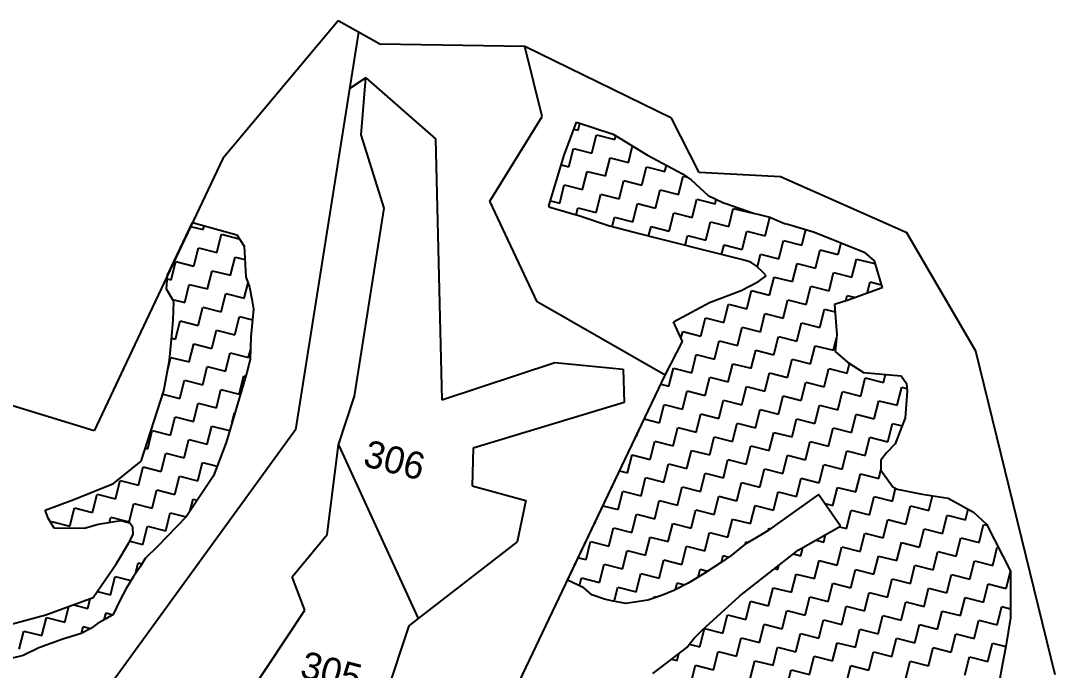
# Model space of a CAD drawing. Header units: metres. Extents: x 281097 to 285452, y 2029380 to 2031700.
# Drawn here: x 282269 to 282947, y 2031274 to 2031700 of the extents above; entities that cross this region are included whole.
import ezdxf
from ezdxf.enums import TextEntityAlignment as Align

# ---------------------------------------------------------------- set-up
doc = ezdxf.new("R2010")
doc.units = ezdxf.units.M
doc.header["$MEASUREMENT"] = 0
for name, color, linetype in [('POLY_HATCH', 12, 'Continuous'), ('POLY_PARCEL', 6, 'Continuous'), ('TEXT_PARCEL', 7, 'Continuous'), ('V_BOUND_LINE', 7, 'Continuous')]:
    doc.layers.add(name, color=color, linetype=linetype)
doc.styles.add('TEXT_MAP', font='', dxfattribs={"height": 2.5})
doc.styles.get('TEXT_MAP').set_extended_font_data('Kruti Dev 050')

msp = doc.modelspace()

# ---------------------------------------------------------------- linework, layer by layer
at = {"layer": 'POLY_HATCH'}
for p, q in [((282625.35, 2031611.95), (282633.27, 2031633.55)), ((282633.27, 2031633.55), (282657.37, 2031625.81)), ((282657.37, 2031625.81), (282679.92, 2031611.96)), ((282615.29, 2031578.67), (282625.35, 2031611.95)), ((282679.92, 2031611.96), (282702.87, 2031599.64)), ((282702.87, 2031599.64), (282708.41, 2031595.79)), ((282708.41, 2031595.79), (282719.67, 2031585.61)), ((282719.67, 2031585.61), (282729.81, 2031580.6)), ((282615.86, 2031577.72), (282615.29, 2031578.67)), ((282635.57, 2031571.91), (282615.86, 2031577.72)), ((282729.81, 2031580.6), (282731.34, 2031580.21)), ((282731.34, 2031580.21), (282749.32, 2031574.03)), ((282365.37, 2031533.3), (282381.66, 2031567.79)), ((282381.66, 2031567.79), (282410.65, 2031559.73)), ((282654.32, 2031565.53), (282635.57, 2031571.91)), ((282749.32, 2031574.03), (282753.15, 2031573.06)), ((282753.15, 2031573.06), (282760.03, 2031571.32)), ((282760.03, 2031571.32), (282769.6, 2031567.26)), ((282671.15, 2031561.27), (282654.32, 2031565.53)), ((282691.05, 2031556.23), (282671.15, 2031561.27)), ((282769.6, 2031567.26), (282771.89, 2031566.68)), ((282771.89, 2031566.68), (282789.3, 2031561.46)), ((282789.3, 2031561.46), (282821.82, 2031548.34)), ((282410.65, 2031559.73), (282415.63, 2031552.3)), ((282723.2, 2031548.08), (282691.05, 2031556.23)), ((282415.63, 2031552.3), (282416.7, 2031532.13)), ((282742.33, 2031543.24), (282723.2, 2031548.08)), ((282821.82, 2031548.34), (282828.5, 2031542.58)), ((282747.69, 2031541.88), (282742.33, 2031543.24)), ((282751.13, 2031539.38), (282747.69, 2031541.88)), ((282828.5, 2031542.58), (282833.81, 2031524.95)), ((282755.71, 2031534.96), (282751.13, 2031539.38)), ((282757.62, 2031532.85), (282755.71, 2031534.96)), ((282364.59, 2031524.12), (282365.37, 2031533.3)), ((282416.7, 2031532.13), (282419.1, 2031525.35)), ((282741.32, 2031523.14), (282752.63, 2031529.23)), ((282752.63, 2031529.23), (282757.62, 2031532.85)), ((282369.41, 2031516.04), (282364.59, 2031524.12)), ((282419.1, 2031525.35), (282420.53, 2031517.44)), ((282720.61, 2031515.36), (282741.32, 2031523.14)), ((282833.81, 2031524.95), (282811.38, 2031516.79)), ((282369.05, 2031503.78), (282369.41, 2031516.04)), ((282420.53, 2031517.44), (282421.64, 2031510.98)), ((282697.02, 2031502.62), (282720.61, 2031515.36)), ((282811.38, 2031516.79), (282802.57, 2031514.14)), ((282802.57, 2031514.14), (282804.04, 2031494.23)), ((282421.64, 2031510.98), (282419.81, 2031492.92)), ((282367.88, 2031491.04), (282369.05, 2031503.78)), ((282702.73, 2031489.77), (282697.02, 2031502.62)), ((282419.81, 2031492.92), (282419.45, 2031477.92)), ((282804.04, 2031494.23), (282802.86, 2031483.13)), ((282366.55, 2031477.66), (282367.88, 2031491.04)), ((282691.42, 2031467.8), (282702.73, 2031489.77)), ((282802.86, 2031483.13), (282810.88, 2031476.22)), ((282362.78, 2031457.34), (282366.55, 2031477.66)), ((282419.45, 2031477.92), (282417.32, 2031469.54)), ((282810.88, 2031476.22), (282821.39, 2031469.48)), ((282417.32, 2031469.54), (282407.87, 2031437.63)), ((282627.44, 2031333.27), (282691.42, 2031467.8)), ((282821.39, 2031469.48), (282846.08, 2031467.3)), ((282846.08, 2031467.3), (282849.71, 2031462.31)), ((282849.71, 2031462.31), (282850.08, 2031457.33)), ((282348.11, 2031411.37), (282362.78, 2031457.34)), ((282850.08, 2031457.33), (282848.87, 2031439.73)), ((282848.87, 2031439.73), (282842.12, 2031422.71)), ((282407.87, 2031437.63), (282403.63, 2031423.6)), ((282403.63, 2031423.6), (282395.33, 2031401.69)), ((282842.12, 2031422.71), (282836.55, 2031416.8)), ((282832.9, 2031412.03), (282832.88, 2031405.52)), ((282836.55, 2031416.8), (282832.9, 2031412.03)), ((282329.99, 2031396.74), (282348.11, 2031411.37)), ((282832.88, 2031405.52), (282840.7, 2031394.58)), ((282395.33, 2031401.69), (282377.56, 2031374.94)), ((282303.97, 2031386.18), (282329.99, 2031396.74)), ((282840.7, 2031394.58), (282843.56, 2031393.04)), ((282843.56, 2031393.04), (282859.83, 2031389.74)), ((282285.07, 2031379.31), (282303.97, 2031386.18)), ((282792.07, 2031389.48), (282768.28, 2031372.72)), ((282806.37, 2031368.77), (282792.07, 2031389.48)), ((282859.83, 2031389.74), (282877.06, 2031387)), ((282877.06, 2031387), (282893.5, 2031377.95)), ((282287.15, 2031373.98), (282285.07, 2031379.31)), ((282893.5, 2031377.95), (282902.09, 2031370.08)), ((282291.01, 2031367.51), (282287.15, 2031373.98)), ((282334.76, 2031372.21), (282319.74, 2031369.84)), ((282340.56, 2031370.74), (282334.76, 2031372.21)), ((282342.65, 2031368.15), (282340.56, 2031370.74)), ((282377.56, 2031374.94), (282358.95, 2031355.64)), ((282768.28, 2031372.72), (282758.3, 2031365.48)), ((282310.86, 2031367.28), (282291.01, 2031367.51)), ((282319.74, 2031369.84), (282310.86, 2031367.28)), ((282342.8, 2031363.31), (282342.65, 2031368.15)), ((282758.3, 2031365.48), (282750.62, 2031360.91)), ((282778.75, 2031352.97), (282806.37, 2031368.77)), ((282902.09, 2031370.08), (282917.89, 2031339.21)), ((282331.77, 2031344.15), (282340.04, 2031357.83)), ((282340.04, 2031357.83), (282342.8, 2031363.31)), ((282750.62, 2031360.91), (282743.91, 2031356.91)), ((282358.95, 2031355.64), (282350.69, 2031347.44)), ((282743.91, 2031356.91), (282734.7, 2031349.47)), ((282740.17, 2031322.85), (282778.75, 2031352.97)), ((282316.53, 2031321.94), (282331.77, 2031344.15)), ((282350.69, 2031347.44), (282347.29, 2031342.13)), ((282727.79, 2031344.71), (282717.04, 2031337.66)), ((282734.7, 2031349.47), (282727.79, 2031344.71)), ((282347.29, 2031342.13), (282342.91, 2031335.69)), ((282717.04, 2031337.66), (282706.49, 2031331.38)), ((282917.89, 2031339.21), (282917.9, 2031308.55)), ((282342.91, 2031335.69), (282338.2, 2031327.96)), ((282638.12, 2031328.35), (282627.44, 2031333.27)), ((282706.49, 2031331.38), (282697.1, 2031326.44)), ((282338.2, 2031327.96), (282334.15, 2031320.07)), ((282643.47, 2031323.74), (282638.12, 2031328.35)), ((282651.7, 2031320.84), (282643.47, 2031323.74)), ((282689.81, 2031323.4), (282680.03, 2031320.18)), ((282697.1, 2031326.44), (282689.81, 2031323.4)), ((282285.51, 2031310.58), (282316.53, 2031321.94)), ((282334.15, 2031320.07), (282329.76, 2031310.89)), ((282656.29, 2031319.68), (282651.7, 2031320.84)), ((282665.67, 2031318.12), (282656.29, 2031319.68)), ((282680.03, 2031320.18), (282665.67, 2031318.12)), ((282715.78, 2031300.54), (282740.17, 2031322.85)), ((282260.47, 2031303.89), (282285.51, 2031310.58)), ((282329.76, 2031310.89), (282324.91, 2031308)), ((282319.25, 2031304.63), (282315.05, 2031301.58)), ((282324.91, 2031308), (282319.25, 2031304.63)), ((282917.9, 2031308.55), (282914.78, 2031289.8)), ((282308.74, 2031298.37), (282296.79, 2031294.54)), ((282315.05, 2031301.58), (282308.74, 2031298.37)), ((282710.41, 2031295.39), (282715.78, 2031300.54)), ((282296.79, 2031294.54), (282280.96, 2031288.95)), ((282705.6, 2031289.28), (282710.41, 2031295.39)), ((282914.78, 2031289.8), (282912.45, 2031277.37)), ((282270.77, 2031283.98), (282262.7, 2031281.91)), ((282280.96, 2031288.95), (282270.77, 2031283.98)), ((282691.4, 2031278.22), (282705.6, 2031289.28)), ((282683.34, 2031272.12), (282691.4, 2031278.22)), ((282912.45, 2031277.37), (282910.5, 2031266.46))]:
    msp.add_line(p, q, dxfattribs=at)
at = {"layer": 'POLY_HATCH', "linetype": 'Continuous'}
for p, q in [((282631.61, 2031629.04), (282634.48, 2031628.31)), ((282634.48, 2031628.31), (282635.61, 2031632.8)), ((282643.41, 2031613.31), (282646.45, 2031625.28)), ((282646.45, 2031625.28), (282658.42, 2031622.25)), ((282658.42, 2031622.25), (282659.06, 2031624.78)), ((282628.41, 2031604.37), (282631.44, 2031616.34)), ((282631.44, 2031616.34), (282643.41, 2031613.31)), ((282667.36, 2031607.24), (282670.08, 2031618.01)), ((282652.35, 2031598.3), (282655.38, 2031610.27)), ((282655.38, 2031610.27), (282667.36, 2031607.24)), ((282623.44, 2031605.63), (282628.41, 2031604.37)), ((282637.35, 2031589.37), (282640.38, 2031601.34)), ((282640.38, 2031601.34), (282652.35, 2031598.3)), ((282676.29, 2031592.24), (282679.33, 2031604.21)), ((282679.33, 2031604.21), (282691.3, 2031601.18)), ((282691.3, 2031601.18), (282692.34, 2031605.29)), ((282661.29, 2031583.3), (282664.32, 2031595.27)), ((282664.32, 2031595.27), (282676.29, 2031592.24)), ((282700.24, 2031586.17), (282703.27, 2031598.15)), ((282703.27, 2031598.15), (282706.02, 2031597.45)), ((282622.35, 2031580.43), (282625.38, 2031592.4)), ((282625.38, 2031592.4), (282637.35, 2031589.37)), ((282685.23, 2031577.24), (282688.26, 2031589.21)), ((282688.26, 2031589.21), (282700.24, 2031586.17)), ((282616.29, 2031581.96), (282622.35, 2031580.43)), ((282646.29, 2031574.36), (282649.32, 2031586.33)), ((282649.32, 2031586.33), (282661.29, 2031583.3)), ((282709.17, 2031571.17), (282712.21, 2031583.14)), ((282712.21, 2031583.14), (282724.18, 2031580.11)), ((282724.18, 2031580.11), (282724.91, 2031583.02)), ((282633.11, 2031572.63), (282634.32, 2031577.39)), ((282634.32, 2031577.39), (282646.29, 2031574.36)), ((282670.23, 2031568.3), (282673.26, 2031580.27)), ((282673.26, 2031580.27), (282685.23, 2031577.24)), ((282694.17, 2031562.23), (282697.2, 2031574.2)), ((282697.2, 2031574.2), (282709.17, 2031571.17)), ((282733.12, 2031565.11), (282736.15, 2031577.08)), ((282736.15, 2031577.08), (282748.12, 2031574.04)), ((282748.12, 2031574.04), (282748.21, 2031574.41)), ((282656.64, 2031564.94), (282658.26, 2031571.33)), ((282658.26, 2031571.33), (282670.23, 2031568.3)), ((282718.11, 2031556.17), (282721.14, 2031568.14)), ((282721.14, 2031568.14), (282733.12, 2031565.11)), ((282757.06, 2031559.04), (282760.09, 2031571.01)), ((282760.09, 2031571.01), (282761.73, 2031570.6)), ((282380.46, 2031565.27), (282388.68, 2031563.18)), ((282388.68, 2031563.18), (282389.31, 2031565.67)), ((282680.58, 2031558.88), (282682.2, 2031565.27)), ((282682.2, 2031565.27), (282694.17, 2031562.23)), ((282742.05, 2031550.1), (282745.09, 2031562.07)), ((282745.09, 2031562.07), (282757.06, 2031559.04)), ((282781, 2031552.98), (282783.58, 2031563.18)), ((282397.61, 2031548.18), (282400.65, 2031560.15)), ((282400.65, 2031560.15), (282412.36, 2031557.19)), ((282704.52, 2031552.81), (282706.14, 2031559.2)), ((282706.14, 2031559.2), (282718.11, 2031556.17)), ((282766, 2031544.04), (282769.03, 2031556.01)), ((282769.03, 2031556.01), (282781, 2031552.98)), ((282804.94, 2031546.91), (282806.83, 2031554.38)), ((282382.61, 2031539.24), (282385.64, 2031551.21)), ((282385.64, 2031551.21), (282397.61, 2031548.18)), ((282728.47, 2031546.75), (282730.08, 2031553.14)), ((282730.08, 2031553.14), (282742.05, 2031550.1)), ((282751.89, 2031538.65), (282754.03, 2031547.07)), ((282754.03, 2031547.07), (282766, 2031544.04)), ((282789.94, 2031537.97), (282792.97, 2031549.94)), ((282792.97, 2031549.94), (282804.94, 2031546.91)), ((282367.61, 2031530.3), (282370.64, 2031542.28)), ((282370.64, 2031542.28), (282382.61, 2031539.24)), ((282406.55, 2031533.18), (282409.59, 2031545.15)), ((282409.59, 2031545.15), (282416.1, 2031543.5)), ((282774.93, 2031529.04), (282777.97, 2031541.01)), ((282777.97, 2031541.01), (282789.94, 2031537.97)), ((282813.88, 2031531.91), (282816.91, 2031543.88)), ((282816.91, 2031543.88), (282828.88, 2031540.85)), ((282828.88, 2031540.85), (282828.95, 2031541.1)), ((282391.55, 2031524.24), (282394.58, 2031536.21)), ((282394.58, 2031536.21), (282406.55, 2031533.18)), ((282798.88, 2031522.97), (282801.91, 2031534.94)), ((282801.91, 2031534.94), (282813.88, 2031531.91)), ((282365.17, 2031530.92), (282367.61, 2031530.3)), ((282376.55, 2031515.3), (282379.58, 2031527.27)), ((282379.58, 2031527.27), (282391.55, 2031524.24)), ((282415.49, 2031518.17), (282418.06, 2031528.3)), ((282759.93, 2031520.1), (282762.96, 2031532.07)), ((282762.96, 2031532.07), (282774.93, 2031529.04)), ((282823.95, 2031521.36), (282825.85, 2031528.88)), ((282825.85, 2031528.88), (282833.19, 2031527.02)), ((282400.49, 2031509.24), (282403.52, 2031521.21)), ((282403.52, 2031521.21), (282415.49, 2031518.17)), ((282744.93, 2031511.16), (282747.96, 2031523.13)), ((282747.96, 2031523.13), (282759.93, 2031520.1)), ((282783.87, 2031514.03), (282786.91, 2031526)), ((282786.91, 2031526), (282798.88, 2031522.97)), ((282809.94, 2031516.36), (282810.85, 2031519.94)), ((282810.85, 2031519.94), (282816.26, 2031518.57)), ((282368.66, 2031517.3), (282376.55, 2031515.3)), ((282729.92, 2031502.22), (282732.96, 2031514.19)), ((282732.96, 2031514.19), (282744.93, 2031511.16)), ((282768.87, 2031505.09), (282771.9, 2031517.06)), ((282771.9, 2031517.06), (282783.87, 2031514.03)), ((282385.48, 2031500.3), (282388.52, 2031512.27)), ((282388.52, 2031512.27), (282400.49, 2031509.24)), ((282753.87, 2031496.15), (282756.9, 2031508.13)), ((282756.9, 2031508.13), (282768.87, 2031505.09)), ((282792.81, 2031499.03), (282795.84, 2031511)), ((282795.84, 2031511), (282802.93, 2031509.2)), ((282370.48, 2031491.36), (282373.51, 2031503.33)), ((282373.51, 2031503.33), (282385.48, 2031500.3)), ((282409.43, 2031494.23), (282412.46, 2031506.2)), ((282412.46, 2031506.2), (282420.94, 2031504.06)), ((282714.92, 2031493.28), (282717.95, 2031505.25)), ((282717.95, 2031505.25), (282729.92, 2031502.22)), ((282777.81, 2031490.09), (282780.84, 2031502.06)), ((282780.84, 2031502.06), (282792.81, 2031499.03)), ((282394.42, 2031485.29), (282397.46, 2031497.27)), ((282397.46, 2031497.27), (282409.43, 2031494.23)), ((282701.81, 2031491.83), (282702.95, 2031496.31)), ((282702.95, 2031496.31), (282714.92, 2031493.28)), ((282738.86, 2031487.22), (282741.9, 2031499.19)), ((282741.9, 2031499.19), (282753.87, 2031496.15)), ((282762.8, 2031481.15), (282765.84, 2031493.12)), ((282765.84, 2031493.12), (282777.81, 2031490.09)), ((282367.97, 2031492), (282370.48, 2031491.36)), ((282379.42, 2031476.36), (282382.45, 2031488.33)), ((282382.45, 2031488.33), (282394.42, 2031485.29)), ((282723.86, 2031478.28), (282726.89, 2031490.25)), ((282726.89, 2031490.25), (282738.86, 2031487.22)), ((282786.75, 2031475.09), (282789.78, 2031487.06)), ((282789.78, 2031487.06), (282801.75, 2031484.03)), ((282801.75, 2031484.03), (282803.82, 2031492.2)), ((282365.29, 2031470.87), (282367.45, 2031479.39)), ((282367.45, 2031479.39), (282379.42, 2031476.36)), ((282403.36, 2031470.29), (282406.39, 2031482.26)), ((282406.39, 2031482.26), (282418.37, 2031479.23)), ((282418.37, 2031479.23), (282419.6, 2031484.09)), ((282708.86, 2031469.34), (282711.89, 2031481.31)), ((282711.89, 2031481.31), (282723.86, 2031478.28)), ((282747.8, 2031472.21), (282750.83, 2031484.18)), ((282750.83, 2031484.18), (282762.8, 2031481.15)), ((282388.36, 2031461.35), (282391.39, 2031473.32)), ((282391.39, 2031473.32), (282403.36, 2031470.29)), ((282732.8, 2031463.27), (282735.83, 2031475.25)), ((282735.83, 2031475.25), (282747.8, 2031472.21)), ((282771.74, 2031466.15), (282774.78, 2031478.12)), ((282774.78, 2031478.12), (282786.75, 2031475.09)), ((282810.69, 2031469.02), (282812.28, 2031475.32)), ((282412.3, 2031455.29), (282415.33, 2031467.26)), ((282415.33, 2031467.26), (282416.56, 2031466.95)), ((282693.85, 2031460.4), (282696.89, 2031472.37)), ((282696.89, 2031472.37), (282708.86, 2031469.34)), ((282717.8, 2031454.34), (282720.83, 2031466.31)), ((282720.83, 2031466.31), (282732.8, 2031463.27)), ((282756.74, 2031457.21), (282759.77, 2031469.18)), ((282759.77, 2031469.18), (282771.74, 2031466.15)), ((282795.69, 2031460.08), (282798.72, 2031472.05)), ((282798.72, 2031472.05), (282810.69, 2031469.02)), ((282819.63, 2031454.02), (282822.66, 2031465.99)), ((282822.66, 2031465.99), (282834.63, 2031462.96)), ((282834.63, 2031462.96), (282835.96, 2031468.19)), ((282373.36, 2031452.41), (282376.39, 2031464.39)), ((282376.39, 2031464.39), (282388.36, 2031461.35)), ((282688.54, 2031461.75), (282693.85, 2031460.4)), ((282741.74, 2031448.27), (282744.77, 2031460.24)), ((282744.77, 2031460.24), (282756.74, 2031457.21)), ((282780.68, 2031451.15), (282783.71, 2031463.12)), ((282783.71, 2031463.12), (282795.69, 2031460.08)), ((282843.57, 2031447.95), (282846.6, 2031459.93)), ((282846.6, 2031459.93), (282849.95, 2031459.08)), ((282362.12, 2031455.26), (282373.36, 2031452.41)), ((282397.3, 2031446.35), (282400.33, 2031458.32)), ((282400.33, 2031458.32), (282412.3, 2031455.29)), ((282702.79, 2031445.4), (282705.82, 2031457.37)), ((282705.82, 2031457.37), (282717.8, 2031454.34)), ((282765.68, 2031442.21), (282768.71, 2031454.18)), ((282768.71, 2031454.18), (282780.68, 2031451.15)), ((282804.62, 2031445.08), (282807.66, 2031457.05)), ((282807.66, 2031457.05), (282819.63, 2031454.02)), ((282382.29, 2031437.41), (282385.33, 2031449.38)), ((282385.33, 2031449.38), (282397.3, 2031446.35)), ((282687.79, 2031436.46), (282690.82, 2031448.43)), ((282690.82, 2031448.43), (282702.79, 2031445.4)), ((282726.73, 2031439.33), (282729.77, 2031451.3)), ((282729.77, 2031451.3), (282741.74, 2031448.27)), ((282789.62, 2031436.14), (282792.65, 2031448.11)), ((282792.65, 2031448.11), (282804.62, 2031445.08)), ((282828.57, 2031439.02), (282831.6, 2031450.99)), ((282831.6, 2031450.99), (282843.57, 2031447.95)), ((282367.29, 2031428.47), (282370.32, 2031440.44)), ((282370.32, 2031440.44), (282382.29, 2031437.41)), ((282407.62, 2031436.81), (282409.27, 2031443.32)), ((282409.27, 2031443.32), (282409.53, 2031443.25)), ((282677.73, 2031439.01), (282687.79, 2031436.46)), ((282711.73, 2031430.39), (282714.76, 2031442.37)), ((282714.76, 2031442.37), (282726.73, 2031439.33)), ((282750.68, 2031433.27), (282753.71, 2031445.24)), ((282753.71, 2031445.24), (282765.68, 2031442.21)), ((282774.62, 2031427.2), (282777.65, 2031439.17)), ((282777.65, 2031439.17), (282789.62, 2031436.14)), ((282813.56, 2031430.08), (282816.59, 2031442.05)), ((282816.59, 2031442.05), (282828.57, 2031439.02)), ((282391.23, 2031422.41), (282394.26, 2031434.38)), ((282394.26, 2031434.38), (282405.99, 2031431.41)), ((282696.73, 2031421.46), (282699.76, 2031433.43)), ((282699.76, 2031433.43), (282711.73, 2031430.39)), ((282735.67, 2031424.33), (282738.7, 2031436.3)), ((282738.7, 2031436.3), (282750.68, 2031433.27)), ((282798.56, 2031421.14), (282801.59, 2031433.11)), ((282801.59, 2031433.11), (282813.56, 2031430.08)), ((282837.5, 2031424.01), (282840.54, 2031435.98)), ((282840.54, 2031435.98), (282846.76, 2031434.41)), ((282352.29, 2031419.53), (282355.32, 2031431.51)), ((282355.32, 2031431.51), (282367.29, 2031428.47)), ((282376.23, 2031413.47), (282379.26, 2031425.44)), ((282379.26, 2031425.44), (282391.23, 2031422.41)), ((282672.32, 2031427.64), (282672.79, 2031427.52)), ((282672.79, 2031427.52), (282673.38, 2031429.88)), ((282720.67, 2031415.39), (282723.7, 2031427.36)), ((282723.7, 2031427.36), (282735.67, 2031424.33)), ((282759.61, 2031418.27), (282762.65, 2031430.24)), ((282762.65, 2031430.24), (282774.62, 2031427.2)), ((282822.5, 2031415.07), (282825.53, 2031427.04)), ((282825.53, 2031427.04), (282837.5, 2031424.01)), ((282350.83, 2031419.9), (282352.29, 2031419.53)), ((282681.72, 2031412.52), (282684.76, 2031424.49)), ((282684.76, 2031424.49), (282696.73, 2031421.46)), ((282705.67, 2031406.45), (282708.7, 2031418.42)), ((282708.7, 2031418.42), (282720.67, 2031415.39)), ((282744.61, 2031409.33), (282747.64, 2031421.3)), ((282747.64, 2031421.3), (282759.61, 2031418.27)), ((282783.56, 2031412.2), (282786.59, 2031424.17)), ((282786.59, 2031424.17), (282798.56, 2031421.14)), ((282361.23, 2031404.53), (282364.26, 2031416.5)), ((282364.26, 2031416.5), (282376.23, 2031413.47)), ((282666.72, 2031403.58), (282669.75, 2031415.55)), ((282669.75, 2031415.55), (282681.72, 2031412.52)), ((282729.61, 2031400.39), (282732.64, 2031412.36)), ((282732.64, 2031412.36), (282744.61, 2031409.33)), ((282768.55, 2031403.26), (282771.58, 2031415.23)), ((282771.58, 2031415.23), (282783.56, 2031412.2)), ((282807.5, 2031406.14), (282810.53, 2031418.11)), ((282810.53, 2031418.11), (282822.5, 2031415.07)), ((282346.22, 2031395.59), (282349.26, 2031407.56)), ((282349.26, 2031407.56), (282361.23, 2031404.53)), ((282385.17, 2031398.47), (282388.2, 2031410.44)), ((282388.2, 2031410.44), (282397.73, 2031408.02)), ((282661.5, 2031404.9), (282666.72, 2031403.58)), ((282690.66, 2031397.51), (282693.69, 2031409.49)), ((282693.69, 2031409.49), (282705.67, 2031406.45)), ((282753.55, 2031394.32), (282756.58, 2031406.29)), ((282756.58, 2031406.29), (282768.55, 2031403.26)), ((282792.49, 2031397.2), (282795.53, 2031409.17)), ((282795.53, 2031409.17), (282807.5, 2031406.14)), ((282831.44, 2031400.07), (282832.88, 2031405.75)), ((282331.22, 2031386.65), (282334.25, 2031398.62)), ((282334.25, 2031398.62), (282346.22, 2031395.59)), ((282370.16, 2031389.53), (282373.2, 2031401.5)), ((282373.2, 2031401.5), (282385.17, 2031398.47)), ((282675.66, 2031388.58), (282678.69, 2031400.55)), ((282678.69, 2031400.55), (282690.66, 2031397.51)), ((282714.6, 2031391.45), (282717.64, 2031403.42)), ((282717.64, 2031403.42), (282729.61, 2031400.39)), ((282777.49, 2031388.26), (282780.52, 2031400.23)), ((282780.52, 2031400.23), (282792.49, 2031397.2)), ((282816.44, 2031391.13), (282819.47, 2031403.1)), ((282819.47, 2031403.1), (282831.44, 2031400.07)), ((282355.16, 2031380.59), (282358.19, 2031392.56)), ((282358.19, 2031392.56), (282370.16, 2031389.53)), ((282660.66, 2031379.64), (282663.69, 2031391.61)), ((282663.69, 2031391.61), (282675.66, 2031388.58)), ((282699.6, 2031382.51), (282702.63, 2031394.48)), ((282702.63, 2031394.48), (282714.6, 2031391.45)), ((282738.55, 2031385.38), (282741.58, 2031397.36)), ((282741.58, 2031397.36), (282753.55, 2031394.32)), ((282762.49, 2031379.32), (282765.52, 2031391.29)), ((282765.52, 2031391.29), (282777.49, 2031388.26)), ((282801.43, 2031382.19), (282804.47, 2031394.16)), ((282804.47, 2031394.16), (282816.44, 2031391.13)), ((282840.38, 2031385.07), (282842.54, 2031393.59)), ((282316.22, 2031377.72), (282319.25, 2031389.69)), ((282319.25, 2031389.69), (282331.22, 2031386.65)), ((282380.22, 2031378.94), (282382.14, 2031386.5)), ((282382.14, 2031386.5), (282384.79, 2031385.82)), ((282684.6, 2031373.57), (282687.63, 2031385.54)), ((282687.63, 2031385.54), (282699.6, 2031382.51)), ((282723.54, 2031376.45), (282726.58, 2031388.42)), ((282726.58, 2031388.42), (282738.55, 2031385.38)), ((282825.37, 2031376.13), (282828.41, 2031388.1)), ((282828.41, 2031388.1), (282840.38, 2031385.07)), ((282864.32, 2031379), (282866.76, 2031388.64)), ((282301.21, 2031368.78), (282304.25, 2031380.75)), ((282304.25, 2031380.75), (282316.22, 2031377.72)), ((282340.16, 2031371.65), (282343.19, 2031383.62)), ((282343.19, 2031383.62), (282355.16, 2031380.59)), ((282364.1, 2031365.59), (282367.13, 2031377.56)), ((282367.13, 2031377.56), (282377.55, 2031374.92)), ((282650.69, 2031382.16), (282660.66, 2031379.64)), ((282708.54, 2031367.51), (282711.57, 2031379.48)), ((282711.57, 2031379.48), (282723.54, 2031376.45)), ((282747.48, 2031370.38), (282750.52, 2031382.35)), ((282750.52, 2031382.35), (282762.49, 2031379.32)), ((282796.18, 2031383.52), (282801.43, 2031382.19)), ((282810.37, 2031367.19), (282813.4, 2031379.16)), ((282813.4, 2031379.16), (282825.37, 2031376.13)), ((282849.32, 2031370.06), (282852.35, 2031382.04)), ((282852.35, 2031382.04), (282864.32, 2031379)), ((282888.26, 2031372.94), (282890.02, 2031379.87)), ((282289, 2031370.87), (282289.24, 2031371.81)), ((282289.24, 2031371.81), (282301.21, 2031368.78)), ((282327.26, 2031371.02), (282328.19, 2031374.68)), ((282328.19, 2031374.68), (282340.16, 2031371.65)), ((282645.28, 2031370.79), (282645.65, 2031370.7)), ((282645.65, 2031370.7), (282646.13, 2031372.56)), ((282669.59, 2031364.63), (282672.63, 2031376.6)), ((282672.63, 2031376.6), (282684.6, 2031373.57)), ((282732.48, 2031361.44), (282735.51, 2031373.41)), ((282735.51, 2031373.41), (282747.48, 2031370.38)), ((282834.31, 2031361.13), (282837.35, 2031373.1)), ((282837.35, 2031373.1), (282849.32, 2031370.06)), ((282873.26, 2031364), (282876.29, 2031375.97)), ((282876.29, 2031375.97), (282888.26, 2031372.94)), ((282349.1, 2031356.65), (282352.13, 2031368.62)), ((282352.13, 2031368.62), (282364.1, 2031365.59)), ((282654.59, 2031355.7), (282657.62, 2031367.67)), ((282657.62, 2031367.67), (282669.59, 2031364.63)), ((282693.54, 2031358.57), (282696.57, 2031370.54)), ((282696.57, 2031370.54), (282708.54, 2031367.51)), ((282717.48, 2031352.5), (282720.51, 2031364.48)), ((282720.51, 2031364.48), (282732.48, 2031361.44)), ((282759.13, 2031366.08), (282759.46, 2031367.35)), ((282759.46, 2031367.35), (282760.51, 2031367.08)), ((282805.69, 2031368.38), (282810.37, 2031367.19)), ((282819.31, 2031352.19), (282822.34, 2031364.16)), ((282822.34, 2031364.16), (282834.31, 2031361.13)), ((282858.25, 2031355.06), (282861.29, 2031367.03)), ((282861.29, 2031367.03), (282873.26, 2031364)), ((282897.2, 2031357.93), (282900.23, 2031369.91)), ((282900.23, 2031369.91), (282902.47, 2031369.34)), ((282340.53, 2031358.82), (282349.1, 2031356.65)), ((282639.59, 2031346.76), (282642.62, 2031358.73)), ((282642.62, 2031358.73), (282654.59, 2031355.7)), ((282678.53, 2031349.63), (282681.57, 2031361.6)), ((282681.57, 2031361.6), (282693.54, 2031358.57)), ((282744.1, 2031357.02), (282744.45, 2031358.41)), ((282744.45, 2031358.41), (282745.84, 2031358.06)), ((282790.25, 2031359.55), (282795.37, 2031358.25)), ((282795.37, 2031358.25), (282796.62, 2031363.19)), ((282843.25, 2031346.12), (282846.28, 2031358.09)), ((282846.28, 2031358.09), (282858.25, 2031355.06)), ((282882.2, 2031349), (282885.23, 2031360.97)), ((282885.23, 2031360.97), (282897.2, 2031357.93)), ((282663.53, 2031340.69), (282666.56, 2031352.66)), ((282666.56, 2031352.66), (282678.53, 2031349.63)), ((282702.47, 2031343.57), (282705.51, 2031355.54)), ((282705.51, 2031355.54), (282717.48, 2031352.5)), ((282775.61, 2031350.52), (282780.36, 2031349.31)), ((282780.36, 2031349.31), (282781.72, 2031354.67)), ((282804.31, 2031343.25), (282807.34, 2031355.22)), ((282807.34, 2031355.22), (282819.31, 2031352.19)), ((282867.19, 2031340.06), (282870.23, 2031352.03)), ((282870.23, 2031352.03), (282882.2, 2031349)), ((282906.14, 2031342.93), (282909.17, 2031354.9)), ((282909.17, 2031354.9), (282909.96, 2031354.7)), ((282333.94, 2031347.75), (282334.09, 2031347.71)), ((282334.09, 2031347.71), (282334.22, 2031348.21)), ((282344.31, 2031337.75), (282346.06, 2031344.68)), ((282346.06, 2031344.68), (282348.52, 2031344.05)), ((282634.47, 2031348.05), (282639.59, 2031346.76)), ((282648.53, 2031331.75), (282651.56, 2031343.72)), ((282651.56, 2031343.72), (282663.53, 2031340.69)), ((282687.47, 2031334.63), (282690.5, 2031346.6)), ((282690.5, 2031346.6), (282702.47, 2031343.57)), ((282728.34, 2031345.09), (282729.45, 2031349.47)), ((282729.45, 2031349.47), (282733.28, 2031348.5)), ((282789.3, 2031334.31), (282792.34, 2031346.28)), ((282792.34, 2031346.28), (282804.31, 2031343.25)), ((282828.25, 2031337.18), (282831.28, 2031349.15)), ((282831.28, 2031349.15), (282843.25, 2031346.12)), ((282891.13, 2031333.99), (282894.17, 2031345.96)), ((282894.17, 2031345.96), (282906.14, 2031342.93)), ((282672.47, 2031325.69), (282675.5, 2031337.66)), ((282675.5, 2031337.66), (282687.47, 2031334.63)), ((282713.13, 2031335.33), (282714.45, 2031340.53)), ((282714.45, 2031340.53), (282719.48, 2031339.26)), ((282763.29, 2031340.9), (282765.36, 2031340.38)), ((282765.36, 2031340.38), (282766.04, 2031343.05)), ((282774.3, 2031325.37), (282777.33, 2031337.34)), ((282777.33, 2031337.34), (282789.3, 2031334.31)), ((282813.24, 2031328.25), (282816.28, 2031340.22)), ((282816.28, 2031340.22), (282828.25, 2031337.18)), ((282852.19, 2031331.12), (282855.22, 2031343.09)), ((282855.22, 2031343.09), (282867.19, 2031340.06)), ((282876.13, 2031325.05), (282879.16, 2031337.03)), ((282879.16, 2031337.03), (282891.13, 2031333.99)), ((282915.08, 2031327.93), (282917.89, 2031339.04)), ((282328.03, 2031323.77), (282331.06, 2031335.74)), ((282331.06, 2031335.74), (282341.35, 2031333.13)), ((282635.26, 2031329.67), (282636.56, 2031334.79)), ((282636.56, 2031334.79), (282648.53, 2031331.75)), ((282698.3, 2031327.07), (282699.44, 2031331.6)), ((282699.44, 2031331.6), (282704.47, 2031330.32)), ((282798.24, 2031319.31), (282801.27, 2031331.28)), ((282801.27, 2031331.28), (282813.24, 2031328.25)), ((282837.19, 2031322.18), (282840.22, 2031334.15)), ((282840.22, 2031334.15), (282852.19, 2031331.12)), ((282900.07, 2031318.99), (282903.11, 2031330.96)), ((282903.11, 2031330.96), (282915.08, 2031327.93)), ((282319.3, 2031325.98), (282328.03, 2031323.77)), ((282658.13, 2031319.37), (282660.5, 2031328.72)), ((282660.5, 2031328.72), (282672.47, 2031325.69)), ((282759.3, 2031316.43), (282762.33, 2031328.4)), ((282762.33, 2031328.4), (282774.3, 2031325.37)), ((282822.18, 2031313.24), (282825.22, 2031325.21)), ((282825.22, 2031325.21), (282837.19, 2031322.18)), ((282861.13, 2031316.12), (282864.16, 2031328.09)), ((282864.16, 2031328.09), (282876.13, 2031325.05)), ((282303.62, 2031317.21), (282313.03, 2031314.83)), ((282313.03, 2031314.83), (282314.65, 2031321.25)), ((282684.15, 2031321.53), (282684.44, 2031322.66)), ((282684.44, 2031322.66), (282686.2, 2031322.21)), ((282744.29, 2031307.49), (282747.33, 2031319.47)), ((282747.33, 2031319.47), (282759.3, 2031316.43)), ((282783.24, 2031310.37), (282786.27, 2031322.34)), ((282786.27, 2031322.34), (282798.24, 2031319.31)), ((282846.13, 2031307.18), (282849.16, 2031319.15)), ((282849.16, 2031319.15), (282861.13, 2031316.12)), ((282885.07, 2031310.05), (282888.1, 2031322.02)), ((282888.1, 2031322.02), (282900.07, 2031318.99)), ((282298.02, 2031305.89), (282300.61, 2031316.11)), ((282323.88, 2031307.39), (282325, 2031311.8)), ((282325, 2031311.8), (282329.41, 2031310.68)), ((282729.29, 2031298.56), (282732.32, 2031310.53)), ((282732.32, 2031310.53), (282744.29, 2031307.49)), ((282768.24, 2031301.43), (282771.27, 2031313.4)), ((282771.27, 2031313.4), (282783.24, 2031310.37)), ((282807.18, 2031304.3), (282810.21, 2031316.27)), ((282810.21, 2031316.27), (282822.18, 2031313.24)), ((282831.12, 2031298.24), (282834.15, 2031310.21)), ((282834.15, 2031310.21), (282846.13, 2031307.18)), ((282870.07, 2031301.11), (282873.1, 2031313.08)), ((282873.1, 2031313.08), (282885.07, 2031310.05)), ((282909.01, 2031303.99), (282912.04, 2031315.96)), ((282912.04, 2031315.96), (282917.9, 2031314.47)), ((282283.02, 2031296.95), (282286.05, 2031308.92)), ((282286.05, 2031308.92), (282298.02, 2031305.89)), ((282753.23, 2031292.49), (282756.26, 2031304.46)), ((282756.26, 2031304.46), (282768.24, 2031301.43)), ((282792.18, 2031295.37), (282795.21, 2031307.34)), ((282795.21, 2031307.34), (282807.18, 2031304.3)), ((282855.06, 2031292.17), (282858.1, 2031304.15)), ((282858.1, 2031304.15), (282870.07, 2031301.11)), ((282894.01, 2031295.05), (282897.04, 2031307.02)), ((282897.04, 2031307.02), (282909.01, 2031303.99)), ((282268.02, 2031288.01), (282271.05, 2031299.98)), ((282271.05, 2031299.98), (282283.02, 2031296.95)), ((282308.87, 2031298.44), (282309.99, 2031302.86)), ((282309.99, 2031302.86), (282315.05, 2031301.58)), ((282714.29, 2031289.62), (282717.32, 2031301.59)), ((282717.32, 2031301.59), (282729.29, 2031298.56)), ((282777.17, 2031286.43), (282780.21, 2031298.4)), ((282780.21, 2031298.4), (282792.18, 2031295.37)), ((282816.12, 2031289.3), (282819.15, 2031301.27)), ((282819.15, 2031301.27), (282831.12, 2031298.24)), ((282879.01, 2031286.11), (282882.04, 2031298.08)), ((282882.04, 2031298.08), (282894.01, 2031295.05)), ((282294.99, 2031293.92), (282295.01, 2031293.91)), ((282294.99, 2031293.9), (282294.99, 2031293.92)), ((282707.27, 2031291.4), (282714.29, 2031289.62)), ((282738.23, 2031283.55), (282741.26, 2031295.52)), ((282741.26, 2031295.52), (282753.23, 2031292.49)), ((282762.17, 2031277.49), (282765.2, 2031289.46)), ((282765.2, 2031289.46), (282777.17, 2031286.43)), ((282801.12, 2031280.36), (282804.15, 2031292.33)), ((282804.15, 2031292.33), (282816.12, 2031289.3)), ((282840.06, 2031283.24), (282843.09, 2031295.21)), ((282843.09, 2031295.21), (282855.06, 2031292.17)), ((282902.95, 2031280.04), (282905.98, 2031292.02)), ((282905.98, 2031292.02), (282914.78, 2031289.79)), ((282699.28, 2031280.68), (282700.45, 2031285.26)), ((282723.23, 2031274.61), (282726.26, 2031286.59)), ((282726.26, 2031286.59), (282738.23, 2031283.55)), ((282786.11, 2031271.42), (282789.14, 2031283.39)), ((282789.14, 2031283.39), (282801.12, 2031280.36)), ((282825.06, 2031274.3), (282828.09, 2031286.27)), ((282828.09, 2031286.27), (282840.06, 2031283.24)), ((282864, 2031277.17), (282867.03, 2031289.14)), ((282867.03, 2031289.14), (282879.01, 2031286.11)), ((282887.94, 2031271.11), (282890.98, 2031283.08)), ((282890.98, 2031283.08), (282902.95, 2031280.04)), ((282695.72, 2031281.58), (282699.28, 2031280.68)), ((282708.22, 2031265.68), (282711.25, 2031277.65)), ((282711.25, 2031277.65), (282723.23, 2031274.61)), ((282747.17, 2031268.55), (282750.2, 2031280.52)), ((282750.2, 2031280.52), (282762.17, 2031277.49)), ((282810.05, 2031265.36), (282813.09, 2031277.33)), ((282813.09, 2031277.33), (282825.06, 2031274.3)), ((282849, 2031268.23), (282852.03, 2031280.2)), ((282852.03, 2031280.2), (282864, 2031277.17)), ((282771.11, 2031262.49), (282774.14, 2031274.46)), ((282774.14, 2031274.46), (282786.11, 2031271.42))]:
    msp.add_line(p, q, dxfattribs=at)
at = {"layer": 'POLY_PARCEL'}
for p, q in [((282490.56, 2031692.53), (282449.15, 2031431.87)), ((282610.87, 2031637.26), (282599.45, 2031683.27)), ((282495.38, 2031662.69), (282484.42, 2031655.34)), ((282492.28, 2031625.38), (282495.38, 2031662.69)), ((282495.38, 2031662.69), (282540.85, 2031622.6)), ((282576.51, 2031581.84), (282610.87, 2031637.26)), ((282507.37, 2031577.11), (282492.28, 2031625.38)), ((282540.85, 2031622.6), (282545.06, 2031451.63)), ((282607.63, 2031515.69), (282576.51, 2031581.84)), ((282487.75, 2031453.99), (282507.37, 2031577.11)), ((282691.42, 2031467.8), (282607.63, 2031515.69)), ((282545.06, 2031451.63), (282619.21, 2031476.02)), ((282619.21, 2031476.02), (282663.85, 2031471.69)), ((282530.9, 2031130.29), (282691.42, 2031467.8)), ((282663.85, 2031471.69), (282664.68, 2031449.9)), ((282477.34, 2031422.05), (282487.75, 2031453.99)), ((282664.68, 2031449.9), (282565.57, 2031419.76)), ((282449.15, 2031431.87), (282293.62, 2031217.61)), ((282469.86, 2031363.29), (282477.34, 2031422.05)), ((282477.34, 2031422.05), (282529.69, 2031308.22)), ((282565.57, 2031419.76), (282565.04, 2031395.1)), ((282565.04, 2031395.1), (282600.12, 2031385.61)), ((282600.12, 2031385.61), (282594.51, 2031358.46)), ((282446.93, 2031335.44), (282469.86, 2031363.29)), ((282594.51, 2031358.46), (282529.69, 2031308.22)), ((282455.37, 2031313.62), (282446.93, 2031335.44)), ((282393.39, 2031220.28), (282455.37, 2031313.62)), ((282523.41, 2031303.46), (282490.8, 2031205.21)), ((282529.69, 2031308.22), (282523.41, 2031303.46))]:
    msp.add_line(p, q, dxfattribs=at)
at = {"layer": 'V_BOUND_LINE'}
for p, q in [((282477.19, 2031700.12), (282401.5, 2031609.84)), ((282490.56, 2031692.53), (282477.19, 2031700.12)), ((282504.35, 2031684.7), (282490.56, 2031692.53)), ((282599.45, 2031683.27), (282504.35, 2031684.7)), ((282695.57, 2031636.26), (282599.45, 2031683.27)), ((282713.72, 2031600.61), (282695.57, 2031636.26)), ((282401.5, 2031609.84), (282345.7, 2031491.63)), ((282767, 2031597.84), (282713.72, 2031600.61)), ((282849.88, 2031560.95), (282767, 2031597.84)), ((282895.11, 2031483.37), (282849.88, 2031560.95)), ((282345.7, 2031491.63), (282317.22, 2031431.31)), ((282947.19, 2031271.32), (282895.11, 2031483.37)), ((282317.22, 2031431.31), (282257.38, 2031449.57))]:
    msp.add_line(p, q, dxfattribs=at)

# ---------------------------------------------------------------- texts
at = {"layer": 'TEXT_PARCEL', "style": 'TEXT_MAP'}
for s, p in [('306', (282514.14, 2031412.15)), ('305', (282472.75, 2031273.64))]:
    msp.add_text(s, height=17.782, rotation=345.78524, dxfattribs=at).set_placement(p, align=Align.MIDDLE)

doc.saveas('drawing.dxf')
